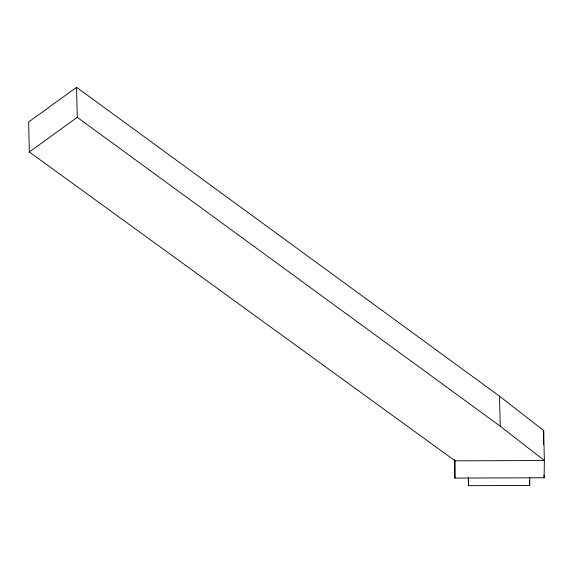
<?xml version="1.0" encoding="UTF-8"?>
<svg xmlns="http://www.w3.org/2000/svg" width="573" height="573" viewBox="0 0 573 573"><rect width="100%" height="100%" fill="white"/><g stroke="black" fill="none" stroke-linecap="round" stroke-linejoin="round"><path stroke-width="0.86" d="M454.905 478.097L455.134 460.85L29.33 151.988L28.65 121.992L76.567 87.325L499.52 396.201L543.67 430.531L544.35 460.52L544.121 477.767L454.905 478.097L454.482 459.567M529.774 477.689L529.674 485.446L468.456 485.675L468.556 477.911M543.483 444.326L543.67 430.531M29.33 151.988L77.248 117.322L76.567 87.325M455.134 460.85L544.35 460.52L500.2 426.19L77.248 117.322M544.064 475.124L544.121 477.767M529.559 480.482L529.674 485.446M499.52 396.201L500.2 426.19M468.27 477.395L468.456 485.675"/></g></svg>
